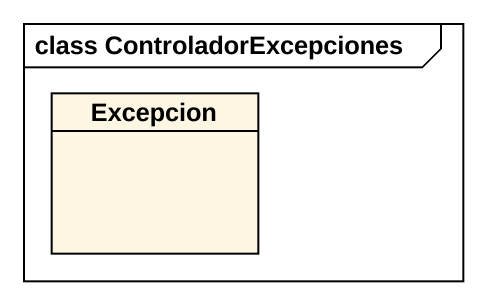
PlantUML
@startuml
mainframe class ControladorExcepciones
hide circle
hide empty members
class Excepcion
@enduml
